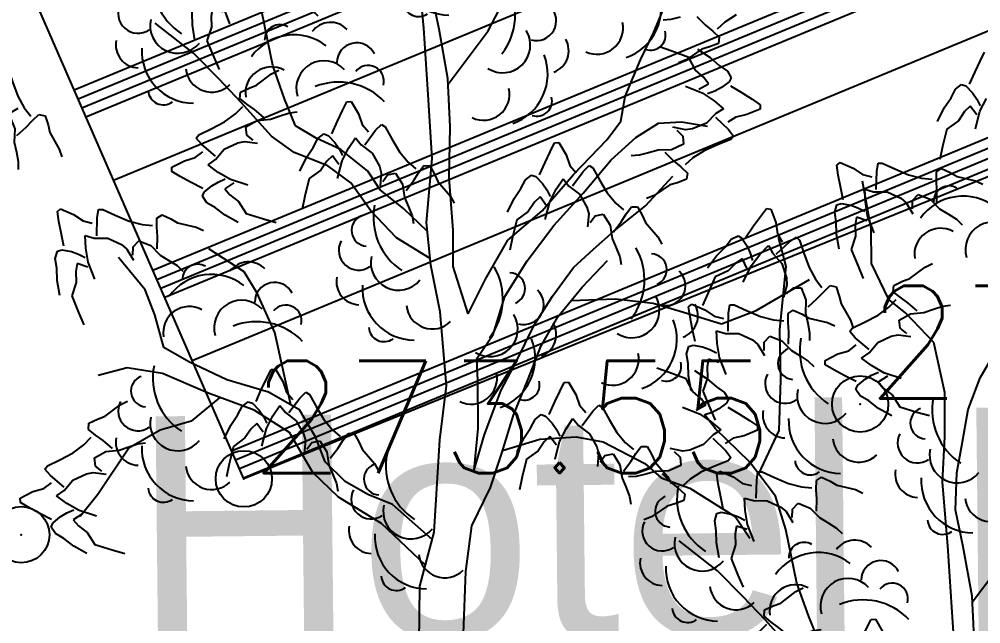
# Model space of a CAD drawing. Header units: millimetres. Extents: x 524954 to 526204, y 9523489 to 9524010.
# Drawn here: x 525666.14 to 525674.69, y 9523611.54 to 9523616.91 of the extents above; entities that cross this region are included whole.
import ezdxf
from ezdxf.enums import TextEntityAlignment as Align

# ---------------------------------------------------------------- set-up
doc = ezdxf.new("R2010")
doc.units = ezdxf.units.MM
doc.header["$PDMODE"] = 32
doc.header["$PDSIZE"] = 0.5
doc.linetypes.add('ACAD_ISO12W100', pattern=[21, 12, -3, 0, -3, 0, -3])
doc.linetypes.add('CACHE2', pattern=[4.7625, 3.175, -1.5875])
for name, color, linetype in [('Arbre', 34, 'ACAD_ISO12W100'), ('Bati', 6, 'Continuous'), ('Bati_H', 1, 'Continuous'), ('TopoAlt', 3, 'Continuous'), ('TOPOJIS', 7, 'Continuous'), ('Toponomie', 7, 'CACHE2')]:
    doc.layers.add(name, color=color, linetype=linetype)
doc.styles.add('Simplex 1.0', font='Simplex.shx', dxfattribs={"width": 0.99, "height": 1})
doc.styles.get("Standard").update_dxf_attribs({"font": 'arial.ttf'})

# ---------------------------------------------------------------- blocks, each defined once
blk = doc.blocks.new('TCPOINT M')
at = {"color": 0}
blk.add_point((0, 0), dxfattribs=at)
at = {"layer": 'TopoAlt', "style": 'Simplex 1.0', "width": 0.99}
blk.add_attdef('ALT', (0.15, 0.15), '', height=1, dxfattribs=at)
blk = doc.blocks.new('v088')
at = {"color": 3, "linetype": 'Continuous'}
for p, q in [((-0.0686, 12.2238), (-0.0239, 12.3184)), ((-0.0239, 12.3184), (0.0161, 12.3965)), ((-0.1179, 12.1126), (-0.0686, 12.2238)), ((-0.2828, 11.9912), (-0.2428, 12.0693)), ((-0.2428, 12.0693), (-0.1881, 12.111)), ((-0.1881, 12.111), (-0.1505, 12.0986)), ((-0.1505, 12.0986), (-0.0915, 12.0354)), ((-0.344, 11.9013), (-0.2828, 11.9912)), ((-0.0915, 12.0354), (-0.0536, 11.98)), ((-0.0536, 11.98), (-0.0225, 11.9193)), ((-0.0252, 11.8718), (0.0317, 11.9844)), ((-0.4033, 11.7804), (-0.344, 11.9013)), ((-0.1123, 11.9179), (-0.1618, 11.8694)), ((-0.0542, 11.8389), (-0.1123, 11.9179)), ((-0.1618, 11.8694), (-0.2169, 11.7884)), ((-0.066, 11.7153), (-0.0252, 11.8718)), ((-0.3202, 11.714), (-0.3572, 11.5582)), ((-0.2169, 11.7884), (-0.3202, 11.714)), ((-0.3572, 11.5582), (-0.3824, 11.4437)), ((-1.2987, 11.3921), (-1.2695, 11.4174)), ((-1.2853, 11.3054), (-1.2987, 11.3921)), ((-1.2695, 11.4174), (-1.1537, 11.3664)), ((-0.9434, 11.3371), (-0.9319, 11.4109)), ((-0.9319, 11.4109), (-0.8938, 11.412)), ((-0.8938, 11.412), (-0.7835, 11.3608)), ((-1.266, 11.2026), (-1.2853, 11.3054)), ((-1.1537, 11.3664), (-1.0704, 11.3089)), ((-1.0704, 11.3089), (-0.9882, 11.2895)), ((-0.9469, 11.1764), (-0.9434, 11.3371)), ((-0.7835, 11.3608), (-0.6595, 11.3072)), ((-0.6595, 11.3072), (-0.5444, 11.2779)), ((-0.4131, 11.2545), (-0.4126, 11.3334)), ((-0.4126, 11.3334), (-0.3673, 11.3647)), ((-0.3673, 11.3647), (-0.2901, 11.3288)), ((-0.2901, 11.3288), (-0.2291, 11.2925)), ((-0.2291, 11.2925), (-0.0648, 11.2537)), ((-1.2408, 11.0836), (-1.266, 11.2026)), ((-0.5444, 11.2779), (-0.4516, 11.2697)), ((-0.4079, 11.1703), (-0.4131, 11.2545)), ((-0.0648, 11.2537), (0.0014, 11.223)), ((-1.0503, 11.1789), (-0.9708, 11.1567)), ((-1.0444, 11.0675), (-1.0503, 11.1789)), ((-0.9708, 11.1567), (-0.851, 11.1547)), ((-0.851, 11.1547), (-0.7296, 11.0984)), ((-0.6257, 11.0796), (-0.5755, 11.1328)), ((-0.5755, 11.1328), (-0.4682, 11.0896)), ((-0.4102, 11.0614), (-0.4079, 11.1703)), ((-1.3166, 10.9752), (-1.2967, 11.0411)), ((-1.2967, 11.0411), (-1.2589, 11.0531)), ((-1.2589, 11.0531), (-1.1741, 11.0365)), ((-1.1741, 11.0365), (-1.1109, 11.0139)), ((-1.0245, 10.9429), (-1.0444, 11.0675)), ((-0.7296, 11.0984), (-0.6822, 11.0589)), ((-0.6822, 11.0589), (-0.6222, 10.96)), ((-0.6263, 11.0061), (-0.6257, 11.0796)), ((-0.4682, 11.0896), (-0.3841, 11.005)), ((-1.3032, 10.8885), (-1.3166, 10.9752)), ((-1.1109, 11.0139), (-1.0501, 10.983)), ((-0.3841, 11.005), (-0.3065, 10.9583)), ((-0.3065, 10.9583), (-0.2344, 10.9114)), ((-1.3, 10.7798), (-1.3032, 10.8885)), ((-1.122, 10.9292), (-1.1336, 10.8608)), ((-1.1336, 10.8608), (-1.1308, 10.7629)), ((-1.0286, 10.8992), (-1.122, 10.9292)), ((-0.9657, 10.7922), (-1.0245, 10.9429)), ((-0.2344, 10.9114), (-0.1841, 10.8638)), ((-1.2771, 10.6471), (-1.3, 10.7798)), ((-1.1308, 10.7629), (-1.1708, 10.642)), ((-1.1708, 10.642), (-1.1094, 10.4942)), ((-0.514, 10.4875), (-0.4484, 10.5194)), ((-1.1094, 10.4942), (-1.0628, 10.3867)), ((-0.648, 10.3846), (-0.514, 10.4875)), ((-0.7912, 10.3231), (-0.7146, 10.3603)), ((-0.7146, 10.3603), (-0.648, 10.3846)), ((-0.7957, 10.2682), (-0.7912, 10.3231)), ((-0.7348, 10.218), (-0.7957, 10.2682)), ((-0.8359, 10.1311), (-0.7709, 10.1978)), ((-0.6662, 10.1688), (-0.7348, 10.218)), ((-2.6162, 10.1323), (-2.587, 10.1577)), ((-2.6028, 10.0456), (-2.6162, 10.1323)), ((-2.587, 10.1577), (-2.4712, 10.1066)), ((-2.4712, 10.1066), (-2.3879, 10.0492)), ((-2.2608, 10.0773), (-2.2494, 10.1511)), ((-2.2494, 10.1511), (-2.2113, 10.1522)), ((-2.2113, 10.1522), (-2.101, 10.101)), ((-2.101, 10.101), (-1.977, 10.0475)), ((-1.7301, 10.0737), (-1.6848, 10.1049)), ((-1.6848, 10.1049), (-1.6075, 10.069)), ((-0.9313, 10.0604), (-0.8359, 10.1311)), ((-0.5833, 10.0982), (-0.6662, 10.1688)), ((-0.5231, 10.0829), (-0.4378, 10.1134)), ((-0.4378, 10.1134), (-0.3559, 10.1397)), ((-0.3559, 10.1397), (-0.2873, 10.1487)), ((-2.5835, 9.9428), (-2.6028, 10.0456)), ((-2.3879, 10.0492), (-2.3057, 10.0298)), ((-2.2643, 9.9167), (-2.2608, 10.0773)), ((-1.977, 10.0475), (-1.8618, 10.0181)), ((-1.8618, 10.0181), (-1.7691, 10.0099)), ((-1.7305, 9.9947), (-1.7301, 10.0737)), ((-1.6075, 10.069), (-1.5466, 10.0327)), ((-1.5466, 10.0327), (-1.3822, 9.9939)), ((-1.0512, 9.9981), (-0.9313, 10.0604)), ((-0.7431, 10.0152), (-0.6418, 10.0712)), ((-0.7336, 9.9427), (-0.7431, 10.0152)), ((-0.6418, 10.0712), (-0.5231, 10.0829)), ((-2.5582, 9.8238), (-2.5835, 9.9428)), ((-2.3678, 9.9191), (-2.2883, 9.8969)), ((-2.3619, 9.8077), (-2.3678, 9.9191)), ((-1.7254, 9.9105), (-1.7305, 9.9947)), ((-1.3822, 9.9939), (-1.316, 9.9632)), ((-1.1838, 9.9148), (-1.1606, 9.945)), ((-1.1606, 9.945), (-1.0512, 9.9981)), ((-0.677, 9.8958), (-0.7336, 9.9427)), ((-2.2883, 9.8969), (-2.1685, 9.895)), ((-2.1685, 9.895), (-2.0471, 9.8386)), ((-2.0471, 9.8386), (-1.9997, 9.7992)), ((-1.9432, 9.8199), (-1.893, 9.873)), ((-1.893, 9.873), (-1.7856, 9.8299)), ((-1.7277, 9.8016), (-1.7254, 9.9105)), ((-1.1339, 9.8592), (-1.1838, 9.9148)), ((-1.0116, 9.755), (-1.1339, 9.8592)), ((-0.9342, 9.8156), (-0.8138, 9.874)), ((-0.8138, 9.874), (-0.7533, 9.8858)), ((-0.7533, 9.8858), (-0.6387, 9.8698)), ((-2.634, 9.7155), (-2.6142, 9.7814)), ((-2.6142, 9.7814), (-2.5764, 9.7933)), ((-2.5764, 9.7933), (-2.4916, 9.7768)), ((-2.4916, 9.7768), (-2.4283, 9.7541)), ((-2.4283, 9.7541), (-2.3676, 9.7232)), ((-2.3419, 9.6831), (-2.3619, 9.8077)), ((-1.9997, 9.7992), (-1.9397, 9.7002)), ((-1.9438, 9.7464), (-1.9432, 9.8199)), ((-1.7856, 9.8299), (-1.7015, 9.7452)), ((-1.1923, 9.7429), (-1.1254, 9.7944)), ((-1.0114, 9.724), (-0.9342, 9.8156)), ((-2.6206, 9.6288), (-2.634, 9.7155)), ((-2.4395, 9.6694), (-2.4511, 9.6011)), ((-2.3461, 9.6395), (-2.4395, 9.6694)), ((-2.2831, 9.5325), (-2.3419, 9.6831)), ((-1.7015, 9.7452), (-1.624, 9.6985)), ((-1.624, 9.6985), (-1.5519, 9.6516)), ((-1.4022, 9.6572), (-1.2895, 9.7147)), ((-1.2895, 9.7147), (-1.1923, 9.7429)), ((-1.0789, 9.6763), (-1.0114, 9.724)), ((-0.9888, 9.6106), (-1.0789, 9.6763)), ((-2.6175, 9.52), (-2.6206, 9.6288)), ((-2.4511, 9.6011), (-2.4483, 9.5032)), ((-1.5519, 9.6516), (-1.5015, 9.6041)), ((-1.401, 9.6186), (-1.4022, 9.6572)), ((-1.3254, 9.5742), (-1.401, 9.6186)), ((-0.8796, 9.5473), (-0.9888, 9.6106)), ((-2.5946, 9.3874), (-2.6175, 9.52)), ((-2.4483, 9.5032), (-2.4883, 9.3823)), ((-1.2335, 9.5242), (-1.3254, 9.5742)), ((-1.1253, 9.4685), (-1.2335, 9.5242)), ((-1.1132, 9.4352), (-1.0467, 9.4905)), ((-1.0467, 9.4905), (-0.9892, 9.5252)), ((-0.9892, 9.5252), (-0.9269, 9.5527)), ((-0.8484, 9.5165), (-0.9306, 9.463)), ((-0.7257, 9.4976), (-0.8796, 9.5473)), ((-1.1278, 9.3984), (-1.1132, 9.4352)), ((-0.9306, 9.463), (-0.885, 9.4108)), ((-0.885, 9.4108), (-0.8073, 9.3511)), ((-2.4883, 9.3823), (-2.4269, 9.2344)), ((-1.0892, 9.3413), (-1.1278, 9.3984)), ((-1.0136, 9.2969), (-1.0892, 9.3413)), ((-0.8073, 9.3511), (-0.7389, 9.2437)), ((-2.4269, 9.2344), (-2.3802, 9.1269)), ((-0.9273, 9.2307), (-1.0136, 9.2969)), ((-0.7389, 9.2437), (-0.5855, 9.1979)), ((-0.81, 9.1646), (-0.9273, 9.2307)), ((-0.5855, 9.1979), (-0.4727, 9.1661)), ((-2.3661, 8.6466), (-2.3369, 8.6719)), ((-2.3527, 8.5599), (-2.3661, 8.6466)), ((-2.3369, 8.6719), (-2.2212, 8.6209)), ((-2.0108, 8.5916), (-1.9993, 8.6654)), ((-1.9993, 8.6654), (-1.9613, 8.6665)), ((-1.9613, 8.6665), (-1.8509, 8.6153)), ((-2.3334, 8.4571), (-2.3527, 8.5599)), ((-2.2212, 8.6209), (-2.1379, 8.5634)), ((-2.1379, 8.5634), (-2.0557, 8.544)), ((-2.0143, 8.4309), (-2.0108, 8.5916)), ((-1.8509, 8.6153), (-1.7269, 8.5617)), ((-1.7269, 8.5617), (-1.6118, 8.5324)), ((-1.4805, 8.509), (-1.4801, 8.5879)), ((-1.4801, 8.5879), (-1.4347, 8.6192)), ((-1.4347, 8.6192), (-1.3575, 8.5833)), ((-1.3575, 8.5833), (-1.2966, 8.547)), ((-1.6118, 8.5324), (-1.519, 8.5242)), ((-1.4754, 8.4248), (-1.4805, 8.509)), ((-1.2966, 8.547), (-1.1322, 8.5082)), ((-1.1322, 8.5082), (-1.066, 8.4775)), ((-2.3082, 8.3381), (-2.3334, 8.4571)), ((-2.1178, 8.4334), (-2.0382, 8.4112)), ((-2.1118, 8.322), (-2.1178, 8.4334)), ((-2.0382, 8.4112), (-1.9184, 8.4092)), ((-1.9184, 8.4092), (-1.7971, 8.3529)), ((-1.6931, 8.3341), (-1.643, 8.3873)), ((-1.643, 8.3873), (-1.5356, 8.3441)), ((-1.4776, 8.3159), (-1.4754, 8.4248)), ((-2.384, 8.2298), (-2.3641, 8.2956)), ((-2.3641, 8.2956), (-2.3264, 8.3076)), ((-2.3264, 8.3076), (-2.2415, 8.291)), ((-2.0919, 8.1974), (-2.1118, 8.322)), ((-1.7971, 8.3529), (-1.7497, 8.3134)), ((-1.7497, 8.3134), (-1.6897, 8.2145)), ((-1.6937, 8.2606), (-1.6931, 8.3341)), ((-1.5356, 8.3441), (-1.4515, 8.2595)), ((-2.3706, 8.1431), (-2.384, 8.2298)), ((-2.2415, 8.291), (-2.1783, 8.2684)), ((-2.1783, 8.2684), (-2.1175, 8.2375)), ((-1.4515, 8.2595), (-1.374, 8.2128)), ((-1.374, 8.2128), (-1.3019, 8.1659)), ((-2.3674, 8.0343), (-2.3706, 8.1431)), ((-2.1895, 8.1837), (-2.2011, 8.1153)), ((-2.0961, 8.1537), (-2.1895, 8.1837)), ((-2.0331, 8.0467), (-2.0919, 8.1974)), ((-1.3019, 8.1659), (-1.2515, 8.1184)), ((2.4672, 8.1253), (2.3672, 8.0611)), ((-2.2011, 8.1153), (-2.1982, 8.0174)), ((1.8878, 8.0848), (1.8187, 8.0804)), ((1.9713, 8.1055), (1.8878, 8.0848)), ((2.1174, 8.1109), (2.1954, 8.0349)), ((2.3672, 8.0611), (2.2979, 7.9989)), ((-2.3445, 7.9016), (-2.3674, 8.0343)), ((-2.1982, 8.0174), (-2.2383, 7.8966)), ((2.1954, 8.0349), (2.2605, 7.9811)), ((2.2605, 7.9811), (2.3179, 7.927)), ((-2.2383, 7.8966), (-2.1768, 7.7487)), ((2.3098, 7.8725), (2.2308, 7.8405)), ((2.3179, 7.927), (2.3098, 7.8725)), ((1.8965, 7.8022), (1.7861, 7.8414)), ((2.0465, 7.7461), (1.8965, 7.8022)), ((2.1627, 7.8208), (2.0222, 7.7271)), ((2.1227, 7.8203), (2.2353, 7.7465)), ((2.2308, 7.8405), (2.1627, 7.8208)), ((-2.1768, 7.7487), (-2.1302, 7.6412)), ((2.0222, 7.7271), (1.9545, 7.6997)), ((2.1075, 7.6343), (2.0465, 7.7461)), ((2.2353, 7.7465), (2.3169, 7.6746)), ((-1.6632, 7.6026), (-1.5976, 7.6345)), ((2.1809, 7.5696), (2.1075, 7.6343)), ((2.3169, 7.6746), (2.3894, 7.6252)), ((2.3894, 7.6252), (2.424, 7.5657)), ((-1.7972, 7.4997), (-1.6632, 7.6026)), ((2.223, 7.5144), (2.1809, 7.5696)), ((2.407, 7.5299), (2.337, 7.4793)), ((2.424, 7.5657), (2.407, 7.5299)), ((-1.9404, 7.4382), (-1.8638, 7.4754)), ((-1.8638, 7.4754), (-1.7972, 7.4997)), ((2.0162, 7.4937), (2.1664, 7.4338)), ((2.1373, 7.4666), (2.223, 7.5144)), ((2.2772, 7.4485), (2.2132, 7.4252)), ((2.337, 7.4793), (2.2772, 7.4485)), ((2.4169, 7.4959), (2.521, 7.4331)), ((-1.9448, 7.3833), (-1.9404, 7.4382)), ((-1.8839, 7.3331), (-1.9448, 7.3833)), ((-0.9936, 7.3527), (-0.9551, 7.3561)), ((-0.9551, 7.3561), (-0.8913, 7.2468)), ((2.1664, 7.4338), (2.2711, 7.3633)), ((2.2711, 7.3633), (2.3565, 7.2916)), ((2.521, 7.4331), (2.6094, 7.377)), ((2.6094, 7.377), (2.6819, 7.3276)), ((-1.985, 7.2461), (-1.9201, 7.3129)), ((-1.8154, 7.2839), (-1.8839, 7.3331)), ((-1.7325, 7.2133), (-1.8154, 7.2839)), ((-1.0783, 7.18), (-1.0336, 7.2746)), ((-1.0336, 7.2746), (-0.9936, 7.3527)), ((2.3565, 7.2916), (2.286, 7.2486)), ((2.6805, 7.289), (2.5641, 7.2392)), ((2.6819, 7.3276), (2.6805, 7.289)), ((-2.0805, 7.1754), (-1.985, 7.2461)), ((-1.8923, 7.1303), (-1.791, 7.1862)), ((-1.791, 7.1862), (-1.6722, 7.1979)), ((-1.6722, 7.1979), (-1.587, 7.2285)), ((-1.587, 7.2285), (-1.5051, 7.2548)), ((-1.5051, 7.2548), (-1.4365, 7.2638)), ((-0.8913, 7.2468), (-0.8575, 7.1514)), ((2.286, 7.2486), (2.2028, 7.1624)), ((2.2841, 7.2177), (2.3991, 7.1055)), ((2.4653, 7.2176), (2.395, 7.1707)), ((2.5641, 7.2392), (2.4653, 7.2176)), ((-2.3098, 7.06), (-2.2004, 7.1132)), ((-2.2004, 7.1132), (-2.0805, 7.1754)), ((-1.8828, 7.0578), (-1.8923, 7.1303)), ((-1.1277, 7.0688), (-1.0783, 7.18)), ((-0.8575, 7.1514), (-0.8023, 7.0875)), ((-0.8351, 6.9716), (-0.7381, 7.0997)), ((-0.7381, 7.0997), (-0.6855, 7.1528)), ((-0.6855, 7.1528), (-0.654, 7.1313)), ((-0.654, 7.1313), (-0.5947, 7.0251)), ((2.0176, 7.1045), (1.9044, 7.1282)), ((1.9408, 7.0996), (1.9941, 7.049)), ((2.0788, 7.1122), (2.0176, 7.1045)), ((2.2028, 7.1624), (2.0788, 7.1122)), ((2.3991, 7.1055), (2.4452, 7.0467)), ((-2.333, 7.0298), (-2.3098, 7.06)), ((-2.283, 6.9743), (-2.333, 7.0298)), ((-1.8262, 7.0109), (-1.8828, 7.0578)), ((-1.2925, 6.9474), (-1.2526, 7.0255)), ((-1.2526, 7.0255), (-1.1978, 7.0672)), ((-1.1978, 7.0672), (-1.1602, 7.0548)), ((-1.1602, 7.0548), (-1.1012, 6.9916)), ((-0.978, 6.9406), (-0.9175, 7.0343)), ((-0.9175, 7.0343), (-0.8661, 6.9697)), ((-0.5947, 7.0251), (-0.5257, 6.909)), ((1.9941, 7.049), (1.9988, 6.9761)), ((2.4201, 7.0181), (2.3073, 6.9725)), ((2.4452, 7.0467), (2.4201, 7.0181)), ((-2.1607, 6.8701), (-2.283, 6.9743)), ((-2.1606, 6.8391), (-2.0833, 6.9307)), ((-2.0833, 6.9307), (-1.963, 6.9891)), ((-1.963, 6.9891), (-1.9025, 7.0009)), ((-1.9025, 7.0009), (-1.7879, 6.9849)), ((-1.3538, 6.8575), (-1.2925, 6.9474)), ((-1.1012, 6.9916), (-1.0633, 6.9361)), ((-1.0633, 6.9361), (-1.0322, 6.8755)), ((-1.0349, 6.828), (-0.978, 6.9406)), ((-0.8661, 6.9697), (-0.7702, 6.8978)), ((0.8128, 6.9092), (0.8527, 6.9872)), ((0.8527, 6.9872), (0.8913, 6.9906)), ((0.8913, 6.9906), (0.9551, 6.8814)), ((1.8939, 6.9271), (1.7747, 6.9234)), ((1.9988, 6.9761), (1.8939, 6.9271)), ((2.3073, 6.9725), (2.1835, 6.9184)), ((-2.4387, 6.8298), (-2.3415, 6.858)), ((-2.3415, 6.858), (-2.2745, 6.9095)), ((-1.413, 6.7366), (-1.3538, 6.8575)), ((-1.122, 6.8741), (-1.1715, 6.8255)), ((-1.0639, 6.7951), (-1.122, 6.8741)), ((-0.7702, 6.8978), (-0.705, 6.781)), ((-0.5257, 6.909), (-0.4496, 6.8178)), ((0.7681, 6.8145), (0.8128, 6.9092)), ((0.9551, 6.8814), (0.9888, 6.786)), ((1.6041, 6.8779), (1.535, 6.8736)), ((1.6876, 6.8986), (1.6041, 6.8779)), ((1.7747, 6.9234), (1.6876, 6.8986)), ((1.8337, 6.904), (1.9118, 6.828)), ((2.0835, 6.8543), (2.0142, 6.7921)), ((2.1835, 6.9184), (2.0835, 6.8543)), ((-2.5514, 6.7723), (-2.4387, 6.8298)), ((-2.5502, 6.7337), (-2.5514, 6.7723)), ((-2.228, 6.7914), (-2.1606, 6.8391)), ((-2.1379, 6.7256), (-2.228, 6.7914)), ((-1.1715, 6.8255), (-1.2266, 6.7446)), ((-1.0757, 6.6715), (-1.0349, 6.828)), ((-0.705, 6.781), (-0.6897, 6.7213)), ((-0.4496, 6.8178), (-0.3793, 6.7567)), ((-0.357, 6.7218), (-0.3104, 6.7855)), ((-0.3104, 6.7855), (-0.2553, 6.7842)), ((-0.2553, 6.7842), (-0.2138, 6.7099)), ((0.7187, 6.7034), (0.7681, 6.8145)), ((0.9888, 6.786), (1.0441, 6.7221)), ((1.1083, 6.7343), (1.1609, 6.7873)), ((1.1609, 6.7873), (1.1923, 6.7659)), ((1.1923, 6.7659), (1.2517, 6.6597)), ((1.9118, 6.828), (1.9768, 6.7743)), ((1.9768, 6.7743), (2.0342, 6.7201)), ((-2.4746, 6.6893), (-2.5502, 6.7337)), ((-2.3827, 6.6392), (-2.4746, 6.6893)), ((-2.0288, 6.6624), (-2.1379, 6.7256)), ((-1.3299, 6.6702), (-1.3669, 6.5144)), ((-1.2266, 6.7446), (-1.3299, 6.6702)), ((-0.6897, 6.7213), (-0.6991, 6.6059)), ((-0.6753, 6.6457), (-0.6318, 6.7049)), ((-0.6318, 6.7049), (-0.56, 6.7185)), ((-0.56, 6.7185), (-0.4983, 6.6206)), ((-0.4022, 6.6506), (-0.357, 6.7218)), ((-0.2138, 6.7099), (-0.1857, 6.6447)), ((0.5938, 6.6601), (0.6485, 6.7018)), ((0.6485, 6.7018), (0.6861, 6.6893)), ((0.6861, 6.6893), (0.7451, 6.6262)), ((1.0112, 6.6062), (1.1083, 6.7343)), ((2.0342, 6.7201), (2.0261, 6.6656)), ((-2.2745, 6.5836), (-2.3827, 6.6392)), ((-2.2624, 6.5503), (-2.1959, 6.6055)), ((-2.1959, 6.6055), (-2.1384, 6.6402)), ((-2.1384, 6.6402), (-2.076, 6.6678)), ((-1.9976, 6.6315), (-2.0798, 6.5781)), ((-1.8748, 6.6127), (-2.0288, 6.6624)), ((-0.4983, 6.6206), (-0.4798, 6.5027)), ((-0.4679, 6.5637), (-0.4022, 6.6506)), ((-0.1857, 6.6447), (-0.0753, 6.5169)), ((0.5538, 6.582), (0.5938, 6.6601)), ((0.7451, 6.6262), (0.7831, 6.5707)), ((0.8684, 6.5752), (0.9289, 6.6689)), ((0.9289, 6.6689), (0.9803, 6.6043)), ((0.9803, 6.6043), (1.0762, 6.5324)), ((1.2517, 6.6597), (1.3207, 6.5436)), ((1.879, 6.6139), (1.7385, 6.5203)), ((1.9472, 6.6337), (1.879, 6.6139)), ((2.0261, 6.6656), (1.9472, 6.6337)), ((-2.2769, 6.5134), (-2.2624, 6.5503)), ((-2.2384, 6.4564), (-2.2769, 6.5134)), ((-2.0798, 6.5781), (-2.0342, 6.5259)), ((-2.0342, 6.5259), (-1.9565, 6.4662)), ((-1.3669, 6.5144), (-1.3922, 6.3999)), ((-0.4798, 6.5027), (-0.4444, 6.4194)), ((-0.0753, 6.5169), (-0.0397, 6.4532)), ((0.4926, 6.4921), (0.5538, 6.582)), ((0.7244, 6.5087), (0.6749, 6.4601)), ((0.7824, 6.4297), (0.7244, 6.5087)), ((0.7831, 6.5707), (0.8142, 6.5101)), ((0.8114, 6.4626), (0.8684, 6.5752)), ((1.0762, 6.5324), (1.1414, 6.4156)), ((1.3207, 6.5436), (1.3968, 6.4523)), ((1.7385, 6.5203), (1.6708, 6.4929)), ((-2.1628, 6.412), (-2.2384, 6.4564)), ((-1.9565, 6.4662), (-1.8881, 6.3588)), ((-0.4444, 6.4194), (-0.4135, 6.3391)), ((0.4333, 6.3712), (0.4926, 6.4921)), ((0.6749, 6.4601), (0.6198, 6.3792)), ((0.7707, 6.306), (0.8114, 6.4626)), ((1.1414, 6.4156), (1.1567, 6.3559)), ((1.3968, 6.4523), (1.4671, 6.3913)), ((1.4894, 6.3564), (1.536, 6.4201)), ((1.536, 6.4201), (1.5911, 6.4188)), ((1.5911, 6.4188), (1.6326, 6.3444)), ((-3.5682, 6.3771), (-3.539, 6.4025)), ((-3.5548, 6.2904), (-3.5682, 6.3771)), ((-3.539, 6.4025), (-3.4232, 6.3514)), ((-3.4232, 6.3514), (-3.3399, 6.2939)), ((-3.2129, 6.3221), (-3.2014, 6.3959)), ((-3.2014, 6.3959), (-3.1633, 6.397)), ((-3.1633, 6.397), (-3.053, 6.3458)), ((-3.053, 6.3458), (-2.929, 6.2922)), ((-2.6821, 6.3185), (-2.6368, 6.3497)), ((-2.6368, 6.3497), (-2.5596, 6.3138)), ((-2.0765, 6.3457), (-2.1628, 6.412)), ((-1.9592, 6.2797), (-2.0765, 6.3457)), ((-1.8881, 6.3588), (-1.7347, 6.313)), ((-0.4135, 6.3391), (-0.4006, 6.2711)), ((0.6198, 6.3792), (0.5164, 6.3047)), ((1.1567, 6.3559), (1.1472, 6.2405)), ((1.171, 6.2803), (1.2146, 6.3394)), ((1.2146, 6.3394), (1.2864, 6.3531)), ((1.2864, 6.3531), (1.3481, 6.2552)), ((1.4442, 6.2852), (1.4894, 6.3564)), ((1.6326, 6.3444), (1.6606, 6.2793)), ((2.6234, 6.2497), (2.6849, 6.3343)), ((2.6849, 6.3343), (2.7388, 6.4036)), ((2.7388, 6.4036), (2.7772, 6.3997)), ((2.7772, 6.3997), (2.8196, 6.2805)), ((-3.5355, 6.1876), (-3.5548, 6.2904)), ((-3.3399, 6.2939), (-3.2577, 6.2746)), ((-3.2164, 6.1615), (-3.2129, 6.3221)), ((-2.929, 6.2922), (-2.8139, 6.2629)), ((-2.8139, 6.2629), (-2.7211, 6.2547)), ((-2.6826, 6.2395), (-2.6821, 6.3185)), ((-2.5596, 6.3138), (-2.4986, 6.2775)), ((-2.4986, 6.2775), (-2.3343, 6.2387)), ((-1.7347, 6.313), (-1.6219, 6.2812)), ((0.5164, 6.3047), (0.4795, 6.1489)), ((1.3481, 6.2552), (1.3665, 6.1373)), ((1.3784, 6.1983), (1.4442, 6.2852)), ((1.6606, 6.2793), (1.771, 6.1515)), ((2.5541, 6.1497), (2.6234, 6.2497)), ((2.8196, 6.2805), (2.8349, 6.1805)), ((-3.5103, 6.0686), (-3.5355, 6.1876)), ((-3.3198, 6.1639), (-3.2403, 6.1417)), ((-3.3139, 6.0525), (-3.3198, 6.1639)), ((-2.6774, 6.1553), (-2.6826, 6.2395)), ((-2.3343, 6.2387), (-2.2681, 6.208)), ((2.4234, 6.1305), (2.4849, 6.1612)), ((2.4849, 6.1612), (2.5195, 6.142)), ((2.8349, 6.1805), (2.8773, 6.1074)), ((-3.2403, 6.1417), (-3.1205, 6.1398)), ((-3.1205, 6.1398), (-2.9991, 6.0834)), ((-2.9991, 6.0834), (-2.9517, 6.044)), ((-2.8952, 6.0647), (-2.845, 6.1178)), ((-2.845, 6.1178), (-2.7377, 6.0747)), ((-2.7377, 6.0747), (-2.6536, 5.99)), ((-2.6797, 6.0464), (-2.6774, 6.1553)), ((0.4795, 6.1489), (0.4542, 6.0345)), ((1.3665, 6.1373), (1.4019, 6.054)), ((1.771, 6.1515), (1.8066, 6.0878)), ((2.3695, 6.0612), (2.4234, 6.1305)), ((2.5195, 6.142), (2.5657, 6.0689)), ((2.6772, 5.9958), (2.7542, 6.0766)), ((2.7542, 6.0766), (2.7926, 6.0035)), ((2.8234, 5.9997), (2.9427, 6.1074)), ((2.9427, 6.1074), (3.0042, 6.1497)), ((3.0042, 6.1497), (3.0311, 6.1228)), ((3.0311, 6.1228), (3.0696, 6.0074)), ((-3.5861, 5.9603), (-3.5662, 6.0262)), ((-3.5662, 6.0262), (-3.5284, 6.0381)), ((-3.5284, 6.0381), (-3.4436, 6.0215)), ((-3.4436, 6.0215), (-3.3804, 5.9989)), ((-3.3804, 5.9989), (-3.3196, 5.968)), ((-3.294, 5.9279), (-3.3139, 6.0525)), ((-2.9517, 6.044), (-2.8917, 5.945)), ((-2.8958, 5.9912), (-2.8952, 6.0647)), ((-2.6536, 5.99), (-2.576, 5.9433)), ((1.4019, 6.054), (1.4328, 5.9737)), ((2.2926, 5.9843), (2.3695, 6.0612)), ((2.5657, 6.0689), (2.5926, 6.0074)), ((2.5926, 6.0074), (2.6118, 5.942)), ((2.6003, 5.8958), (2.6772, 5.9958)), ((2.7926, 6.0035), (2.8734, 5.9151)), ((3.0696, 6.0074), (3.1158, 5.8804)), ((-3.5727, 5.8736), (-3.5861, 5.9603)), ((-3.3915, 5.9142), (-3.4031, 5.8459)), ((-3.2981, 5.8843), (-3.3915, 5.9142)), ((-3.2352, 5.7773), (-3.294, 5.9279)), ((-2.576, 5.9433), (-2.5039, 5.8964)), ((1.4328, 5.9737), (1.4458, 5.9057)), ((2.2118, 5.8766), (2.2926, 5.9843)), ((2.4657, 5.9189), (2.3964, 5.8497)), ((2.5234, 5.9574), (2.4657, 5.9189)), ((2.5657, 5.8689), (2.5234, 5.9574)), ((2.8734, 5.9151), (2.9157, 5.7881)), ((-3.5695, 5.7648), (-3.5727, 5.8736)), ((-3.4031, 5.8459), (-3.4003, 5.748)), ((-2.5039, 5.8964), (-2.4536, 5.8489)), ((2.3964, 5.8497), (2.281, 5.7958)), ((2.5311, 5.7497), (2.6003, 5.8958)), ((3.1158, 5.8804), (3.1734, 5.7766)), ((-3.5466, 5.6322), (-3.5695, 5.7648)), ((-3.4003, 5.748), (-3.4403, 5.6271)), ((2.281, 5.7958), (2.2156, 5.6496)), ((2.9157, 5.7881), (2.9196, 5.7266)), ((3.1734, 5.7766), (3.2311, 5.7035)), ((2.2156, 5.6496), (2.1695, 5.5419)), ((2.9196, 5.7266), (2.8888, 5.615)), ((2.9196, 5.6496), (2.9734, 5.6996)), ((2.9734, 5.6996), (3.0465, 5.6996)), ((3.0465, 5.6996), (3.0888, 5.5919)), ((3.1888, 5.6035), (3.2465, 5.665)), ((3.2465, 5.665), (3.3042, 5.7189)), ((3.3042, 5.7189), (3.3581, 5.7073)), ((3.3581, 5.7073), (3.385, 5.6266)), ((-3.4403, 5.6271), (-3.3789, 5.4792)), ((3.0888, 5.5919), (3.085, 5.4727)), ((3.1081, 5.5304), (3.1888, 5.6035)), ((3.385, 5.6266), (3.4004, 5.5573)), ((-3.3789, 5.4792), (-3.3323, 5.3717)), ((3.085, 5.4727), (3.1042, 5.3842)), ((3.4004, 5.5573), (3.485, 5.4112)), ((3.485, 5.4112), (3.5081, 5.3419)), ((3.1042, 5.3842), (3.1196, 5.2996)), ((3.1196, 5.2996), (3.1196, 5.2304)), ((-1.7068, 4.8945), (-1.6668, 4.9726)), ((-1.6668, 4.9726), (-1.6283, 4.976)), ((-1.6283, 4.976), (-1.5645, 4.8667)), ((1.8724, 4.9461), (1.762, 4.9854)), ((2.0987, 4.9642), (2.2113, 4.8904)), ((-1.7514, 4.7999), (-1.7068, 4.8945)), ((2.0224, 4.89), (1.8724, 4.9461)), ((2.0834, 4.7783), (2.0224, 4.89)), ((2.2113, 4.8904), (2.2929, 4.8185)), ((-1.8008, 4.6887), (-1.7514, 4.7999)), ((-1.5645, 4.8667), (-1.5307, 4.7714)), ((0.8993, 4.7791), (0.9393, 4.8572)), ((0.9393, 4.8572), (0.9778, 4.8606)), ((0.9778, 4.8606), (1.0416, 4.7513)), ((2.2929, 4.8185), (2.3654, 4.7691)), ((-1.5307, 4.7714), (-1.4755, 4.7074)), ((-1.5083, 4.5916), (-1.4112, 4.7196)), ((-1.4112, 4.7196), (-1.3587, 4.7727)), ((-1.3587, 4.7727), (-1.3272, 4.7513)), ((-1.3272, 4.7513), (-1.2679, 4.6451)), ((0.8546, 4.6845), (0.8993, 4.7791)), ((1.0416, 4.7513), (1.0754, 4.656)), ((2.1569, 4.7135), (2.0834, 4.7783)), ((2.1989, 4.6584), (2.1569, 4.7135)), ((2.3654, 4.7691), (2.4, 4.7096)), ((2.4, 4.7096), (2.383, 4.6739)), ((-3.1435, 4.5571), (-3.0095, 4.66)), ((-3.0095, 4.66), (-2.9439, 4.6918)), ((-1.9657, 4.5674), (-1.9257, 4.6454)), ((-1.9257, 4.6454), (-1.871, 4.6871)), ((-1.871, 4.6871), (-1.8334, 4.6747)), ((-1.8334, 4.6747), (-1.7744, 4.6115)), ((-1.6512, 4.5605), (-1.5907, 4.6542)), ((-1.5907, 4.6542), (-1.5392, 4.5896)), ((-1.2679, 4.6451), (-1.1988, 4.529)), ((0.8053, 4.5733), (0.8546, 4.6845)), ((1.0754, 4.656), (1.1306, 4.592)), ((1.1948, 4.6042), (1.2474, 4.6573)), ((1.2474, 4.6573), (1.2789, 4.6359)), ((1.2789, 4.6359), (1.3382, 4.5297)), ((1.9921, 4.6376), (2.1424, 4.5777)), ((2.1133, 4.6106), (2.1989, 4.6584)), ((2.3129, 4.6232), (2.2532, 4.5924)), ((2.383, 4.6739), (2.3129, 4.6232)), ((2.3928, 4.6398), (2.497, 4.577)), ((-3.2867, 4.4956), (-3.2101, 4.5328)), ((-3.2101, 4.5328), (-3.1435, 4.5571)), ((-2.0269, 4.4774), (-1.9657, 4.5674)), ((-1.7744, 4.6115), (-1.7365, 4.5561)), ((-1.7365, 4.5561), (-1.7054, 4.4954)), ((-1.7081, 4.4479), (-1.6512, 4.5605)), ((-1.5392, 4.5896), (-1.4434, 4.5178)), ((0.6804, 4.53), (0.7351, 4.5718)), ((0.7351, 4.5718), (0.7727, 4.5593)), ((0.7727, 4.5593), (0.8317, 4.4961)), ((0.9549, 4.4451), (1.0154, 4.5388)), ((1.0154, 4.5388), (1.0668, 4.4742)), ((1.0978, 4.4762), (1.1948, 4.6042)), ((2.1424, 4.5777), (2.247, 4.5072)), ((2.2532, 4.5924), (2.1892, 4.5691)), ((2.497, 4.577), (2.5853, 4.5209)), ((-3.2911, 4.4407), (-3.2867, 4.4956)), ((-2.0862, 4.3565), (-2.0269, 4.4774)), ((-1.7952, 4.494), (-1.8447, 4.4455)), ((-1.7371, 4.415), (-1.7952, 4.494)), ((-1.7488, 4.2914), (-1.7081, 4.4479)), ((-1.4434, 4.5178), (-1.3781, 4.401)), ((-1.1988, 4.529), (-1.1228, 4.4377)), ((0.5791, 4.362), (0.6404, 4.452)), ((0.6404, 4.452), (0.6804, 4.53)), ((0.8317, 4.4961), (0.8696, 4.4407)), ((1.0668, 4.4742), (1.1627, 4.4024)), ((1.3382, 4.5297), (1.4072, 4.4136)), ((2.247, 4.5072), (2.3325, 4.4356)), ((2.5853, 4.5209), (2.6578, 4.4715)), ((2.6578, 4.4715), (2.6564, 4.4329)), ((-3.3314, 4.3035), (-3.2664, 4.3702)), ((-3.2303, 4.3905), (-3.2911, 4.4407)), ((-3.1617, 4.3413), (-3.2303, 4.3905)), ((-1.8998, 4.3645), (-2.0031, 4.2901)), ((-1.8447, 4.4455), (-1.8998, 4.3645)), ((-1.3781, 4.401), (-1.3629, 4.3412)), ((-1.1228, 4.4377), (-1.0524, 4.3767)), ((-1.0302, 4.3418), (-0.9835, 4.4054)), ((-0.9835, 4.4054), (-0.9285, 4.4041)), ((-0.9285, 4.4041), (-0.8869, 4.3298)), ((0.5199, 4.2411), (0.5791, 4.362)), ((0.8109, 4.3786), (0.7614, 4.3301)), ((0.869, 4.2996), (0.8109, 4.3786)), ((0.8696, 4.4407), (0.9007, 4.38)), ((0.898, 4.3325), (0.9549, 4.4451)), ((1.1627, 4.4024), (1.228, 4.2856)), ((1.4072, 4.4136), (1.4833, 4.3223)), ((2.262, 4.3926), (2.1788, 4.3064)), ((2.2601, 4.3616), (2.3751, 4.2494)), ((2.3325, 4.4356), (2.262, 4.3926)), ((2.4412, 4.3615), (2.371, 4.3146)), ((2.5401, 4.3831), (2.4412, 4.3615)), ((2.6564, 4.4329), (2.5401, 4.3831)), ((-3.4268, 4.2328), (-3.3314, 4.3035)), ((-3.0788, 4.2707), (-3.1617, 4.3413)), ((-3.0186, 4.2553), (-2.9333, 4.2859)), ((-2.9333, 4.2859), (-2.8514, 4.3121)), ((-2.8514, 4.3121), (-2.7828, 4.3211)), ((-2.0031, 4.2901), (-2.0401, 4.1343)), ((-1.3629, 4.3412), (-1.3723, 4.2259)), ((-1.3485, 4.2656), (-1.3049, 4.3248)), ((-1.3049, 4.3248), (-1.2331, 4.3384)), ((-1.2331, 4.3384), (-1.1715, 4.2405)), ((-1.0754, 4.2705), (-1.0302, 4.3418)), ((-0.8869, 4.3298), (-0.8589, 4.2646)), ((0.7614, 4.3301), (0.7063, 4.2491)), ((0.8572, 4.176), (0.898, 4.3325)), ((1.228, 4.2856), (1.2432, 4.2258)), ((1.4833, 4.3223), (1.5536, 4.2613)), ((1.5759, 4.2264), (1.6226, 4.29)), ((1.6226, 4.29), (1.6776, 4.2887)), ((1.6776, 4.2887), (1.7191, 4.2144)), ((2.1788, 4.3064), (2.0548, 4.2561)), ((-3.5467, 4.1705), (-3.4268, 4.2328)), ((-3.2386, 4.1877), (-3.1373, 4.2436)), ((-3.1373, 4.2436), (-3.0186, 4.2553)), ((-1.1715, 4.2405), (-1.153, 4.1227)), ((-1.1411, 4.1837), (-1.0754, 4.2705)), ((-0.8589, 4.2646), (-0.7485, 4.1368)), ((0.7063, 4.2491), (0.603, 4.1747)), ((1.2432, 4.2258), (1.2338, 4.1105)), ((1.2576, 4.1502), (1.3011, 4.2094)), ((1.3011, 4.2094), (1.373, 4.223)), ((1.373, 4.223), (1.4346, 4.1251)), ((1.5307, 4.1551), (1.5759, 4.2264)), ((1.7191, 4.2144), (1.7472, 4.1493)), ((1.9936, 4.2484), (1.8803, 4.2721)), ((1.9168, 4.2436), (1.9701, 4.193)), ((1.9701, 4.193), (1.9747, 4.12)), ((2.0548, 4.2561), (1.9936, 4.2484)), ((2.3751, 4.2494), (2.4212, 4.1906)), ((2.4212, 4.1906), (2.396, 4.1621)), ((-3.6793, 4.0872), (-3.6561, 4.1174)), ((-3.6561, 4.1174), (-3.5467, 4.1705)), ((-3.2291, 4.1152), (-3.2386, 4.1877)), ((-3.1725, 4.0683), (-3.2291, 4.1152)), ((-2.0401, 4.1343), (-2.0653, 4.0199)), ((-1.153, 4.1227), (-1.1176, 4.0393)), ((-0.7485, 4.1368), (-0.7129, 4.0731)), ((0.603, 4.1747), (0.566, 4.0189)), ((1.4346, 4.1251), (1.4531, 4.0073)), ((1.465, 4.0683), (1.5307, 4.1551)), ((1.7472, 4.1493), (1.8576, 4.0214)), ((1.9747, 4.12), (1.8699, 4.071)), ((2.2833, 4.1164), (2.1595, 4.0623)), ((2.396, 4.1621), (2.2833, 4.1164)), ((-3.6294, 4.0317), (-3.6793, 4.0872)), ((-3.5071, 3.9275), (-3.6294, 4.0317)), ((-3.4297, 3.988), (-3.3093, 4.0465)), ((-3.3093, 4.0465), (-3.2488, 4.0583)), ((-3.2488, 4.0583), (-3.1342, 4.0423)), ((-1.1176, 4.0393), (-1.0867, 3.9591)), ((0.566, 4.0189), (0.5407, 3.9045)), ((1.5801, 4.0219), (1.511, 4.0175)), ((1.6636, 4.0426), (1.5801, 4.0219)), ((1.7506, 4.0673), (1.6636, 4.0426)), ((1.8699, 4.071), (1.7506, 4.0673)), ((1.8097, 4.0479), (1.8877, 3.9719)), ((1.8576, 4.0214), (1.8932, 3.9577)), ((2.1595, 4.0623), (2.0595, 3.9982)), ((-3.6878, 3.9154), (-3.6208, 3.9668)), ((-3.5069, 3.8964), (-3.4297, 3.988)), ((-1.0867, 3.9591), (-1.0738, 3.891)), ((1.4531, 4.0073), (1.4885, 3.9239)), ((1.8877, 3.9719), (1.9528, 3.9182)), ((2.0595, 3.9982), (1.9902, 3.936)), ((-3.8977, 3.8297), (-3.785, 3.8871)), ((-3.785, 3.8871), (-3.6878, 3.9154)), ((-3.5743, 3.8488), (-3.5069, 3.8964)), ((-3.4842, 3.783), (-3.5743, 3.8488)), ((1.4885, 3.9239), (1.5194, 3.8437)), ((1.9528, 3.9182), (2.0102, 3.864)), ((2.0102, 3.864), (2.002, 3.8096)), ((-3.8965, 3.791), (-3.8977, 3.8297)), ((-3.8209, 3.7466), (-3.8965, 3.791)), ((-3.3751, 3.7197), (-3.4842, 3.783)), ((1.5194, 3.8437), (1.5323, 3.7756)), ((1.9231, 3.7776), (1.855, 3.7579)), ((2.002, 3.8096), (1.9231, 3.7776)), ((-3.729, 3.6966), (-3.8209, 3.7466)), ((-3.6208, 3.641), (-3.729, 3.6966)), ((-3.5422, 3.6629), (-3.4847, 3.6976)), ((-3.4847, 3.6976), (-3.4223, 3.7252)), ((-3.3439, 3.6889), (-3.4261, 3.6355)), ((-3.2212, 3.6701), (-3.3751, 3.7197)), ((1.855, 3.7579), (1.7144, 3.6642)), ((-3.6232, 3.5708), (-3.6087, 3.6076)), ((-3.6087, 3.6076), (-3.5422, 3.6629)), ((-3.4261, 3.6355), (-3.3805, 3.5833)), ((1.7144, 3.6642), (1.6468, 3.6368)), ((-3.5847, 3.5138), (-3.6232, 3.5708)), ((-3.5091, 3.4694), (-3.5847, 3.5138)), ((-3.3805, 3.5833), (-3.3028, 3.5236)), ((-3.3028, 3.5236), (-3.2344, 3.4162)), ((-3.4228, 3.4031), (-3.5091, 3.4694)), ((-3.3055, 3.337), (-3.4228, 3.4031)), ((-3.2344, 3.4162), (-3.081, 3.3703)), ((-3.081, 3.3703), (-2.9682, 3.3386))]:
    blk.add_line(p, q, dxfattribs=at)
at = {"linetype": 'Continuous'}
for p, q in [((-0.9914, 10.8307), (-1.0686, 11.252)), ((-0.9911, 10.5198), (-0.9914, 10.8307)), ((-1.7492, 10.4915), (-1.8168, 10.7513)), ((-0.8352, 10.1996), (-0.9911, 10.5198)), ((-1.8059, 9.9306), (-1.7492, 10.4915)), ((-0.6834, 10.0784), (-0.8352, 10.1996)), ((-0.4354, 9.8162), (-0.6834, 10.0784)), ((-1.7966, 9.483), (-1.8059, 9.9306)), ((-0.339, 9.3704), (-0.4354, 9.8162)), ((-0.0246, 9.5014), (0.1676, 9.8288)), ((-0.1306, 9.2193), (-0.0246, 9.5014)), ((-1.8121, 9.0349), (-1.7966, 9.483)), ((-0.337, 8.9787), (-0.339, 9.3704)), ((-2.3783, 9.048), (-2.4742, 9.1766)), ((-0.1861, 8.901), (-0.1306, 9.2193)), ((-2.0737, 8.7558), (-2.3783, 9.048)), ((-1.992, 8.6473), (-1.8121, 9.0349)), ((-0.3597, 8.574), (-0.337, 8.9787)), ((-0.2308, 8.6575), (-0.1861, 8.901)), ((-1.8434, 8.4497), (-2.0737, 8.7558)), ((-0.2426, 8.3277), (-0.2308, 8.6575)), ((-0.3105, 8.0091), (-0.3597, 8.574)), ((-1.7501, 8.1531), (-1.8434, 8.4497)), ((-0.1735, 7.9995), (-0.2426, 8.3277)), ((0.2621, 7.9837), (0.4236, 8.2918)), ((1.7363, 7.971), (1.8546, 8.2596)), ((-1.6531, 7.6763), (-1.7501, 8.1531)), ((-2.3581, 7.786), (-2.6995, 8.0525)), ((-0.2742, 7.4626), (-0.3105, 8.0091)), ((-0.0959, 7.5596), (-0.1735, 7.9995)), ((-0.0934, 7.5087), (0.2621, 7.9837)), ((1.617, 7.726), (1.7363, 7.971)), ((-2.1294, 7.5544), (-2.3581, 7.786)), ((1.4808, 7.3998), (1.617, 7.726)), ((-1.5474, 7.38), (-1.6531, 7.6763)), ((-1.9323, 7.3471), (-2.1294, 7.5544)), ((-0.0745, 7.1309), (-0.0959, 7.5596)), ((-0.2365, 6.8477), (-0.2742, 7.4626)), ((-1.4491, 7.1395), (-1.5474, 7.38)), ((1.4418, 7.1813), (1.4808, 7.3998)), ((-1.6648, 7.048), (-1.9323, 7.3471)), ((-1.2665, 7.0314), (-1.4491, 7.1395)), ((-0.0837, 6.6768), (-0.0745, 7.1309)), ((1.3209, 7.0171), (1.4418, 7.1813)), ((1.5755, 7.0348), (1.778, 7.1634)), ((1.778, 7.1634), (1.983, 7.1739)), ((1.983, 7.1739), (2.2139, 7.1352)), ((-1.4628, 6.9029), (-1.6648, 7.048)), ((-1.0467, 6.9303), (-1.2665, 7.0314)), ((1.0227, 6.7061), (1.3209, 7.0171)), ((1.3557, 6.8374), (1.5755, 7.0348)), ((-0.8063, 6.7363), (-1.0467, 6.9303)), ((-1.1618, 6.7848), (-1.4628, 6.9029)), ((-0.2869, 6.2807), (-0.2365, 6.8477)), ((-0.9597, 6.6336), (-1.1618, 6.7848)), ((1.107, 6.54), (1.3557, 6.8374)), ((-0.6972, 6.5707), (-0.8063, 6.7363)), ((-0.0491, 6.2111), (-0.0837, 6.6768)), ((0.7433, 6.3831), (1.0227, 6.7061)), ((1.6628, 6.4272), (1.906, 6.6935)), ((-0.7803, 6.3824), (-0.9597, 6.6336)), ((-0.4884, 6.4009), (-0.6972, 6.5707)), ((0.8455, 6.2546), (1.107, 6.54)), ((1.3814, 6.2037), (1.6628, 6.4272)), ((-0.5514, 6.1446), (-0.7803, 6.3824)), ((-0.2789, 6.2036), (-0.4884, 6.4009)), ((0.4379, 6.1217), (0.7433, 6.3831)), ((-0.2479, 5.9022), (-0.2869, 6.2807)), ((0.6096, 5.9388), (0.8455, 6.2546)), ((-0.0486, 5.8877), (-0.0491, 6.2111)), ((1.1982, 6.0444), (1.3814, 6.2037)), ((-0.2539, 5.9607), (-0.5514, 6.1446)), ((0.2399, 5.7756), (0.4379, 6.1217)), ((-1.9071, 5.8427), (-2.2223, 6.0475)), ((1.0213, 5.879), (1.1982, 6.0444)), ((-2.7868, 5.6812), (-3.0229, 5.9686)), ((-0.1646, 5.4873), (-0.2479, 5.9022)), ((0.4109, 5.6237), (0.6096, 5.9388)), ((1.0995, 5.7065), (1.3247, 5.9413)), ((-1.7911, 5.6523), (-1.9071, 5.8427)), ((0.0846, 5.4676), (-0.0486, 5.8877)), ((0.8338, 5.6263), (1.0213, 5.879)), ((0.0846, 5.4676), (0.2399, 5.7756)), ((2.6462, 5.4963), (3.1193, 5.7735)), ((-2.7013, 5.4591), (-2.7868, 5.6812)), ((-1.6346, 5.3011), (-1.7911, 5.6523)), ((0.8812, 5.4407), (1.0995, 5.7065)), ((0.3061, 5.2857), (0.4109, 5.6237)), ((0.6713, 5.3679), (0.8338, 5.6263)), ((1.0006, 5.5861), (1.394, 5.6007)), ((1.394, 5.6007), (1.7306, 5.5642)), ((1.7306, 5.5642), (1.9997, 5.4827)), ((-0.1073, 4.8293), (-0.1646, 5.4873)), ((1.9997, 5.4827), (2.3377, 5.3779)), ((2.3377, 5.3779), (2.6462, 5.4963)), ((-2.6206, 5.1685), (-2.7013, 5.4591)), ((0.7312, 5.1764), (0.8812, 5.4407)), ((-1.5592, 4.9668), (-1.6346, 5.3011)), ((0.5102, 5.0412), (0.6713, 5.3679)), ((0.1613, 5.0712), (0.3061, 5.2857)), ((-2.4003, 5.0425), (-2.6206, 5.1685)), ((0.6191, 4.888), (0.7312, 5.1764)), ((0.1717, 4.8724), (0.1613, 5.0712)), ((-2.9464, 4.9876), (-3.2062, 4.92)), ((-2.6344, 4.9381), (-2.9464, 4.9876)), ((-2.0611, 4.8817), (-2.4003, 5.0425)), ((-1.4917, 4.6586), (-1.5592, 4.9668)), ((0.3786, 4.7897), (0.5102, 5.0412)), ((-2.2328, 4.7662), (-2.6344, 4.9381)), ((-1.6919, 4.7713), (-2.0611, 4.8817)), ((0.489, 4.5681), (0.6191, 4.888)), ((-0.1657, 4.3492), (-0.1073, 4.8293)), ((0.1743, 4.4496), (0.1717, 4.8724)), ((0.2314, 4.3948), (0.3786, 4.7897)), ((-2.1227, 4.7254), (-2.3768, 4.5144)), ((-1.8192, 4.6131), (-2.2328, 4.7662)), ((-1.415, 4.6154), (-1.6919, 4.7713)), ((-1.5041, 4.4145), (-1.8192, 4.6131)), ((-1.2732, 4.3758), (-1.415, 4.6154)), ((0.3841, 4.2301), (0.489, 4.5681)), ((-2.3768, 4.5144), (-2.655, 4.434)), ((0.1384, 4.0819), (0.1743, 4.4496)), ((-2.655, 4.434), (-2.9315, 4.2727)), ((-1.2976, 4.0581), (-1.5041, 4.4145)), ((-1.1877, 4.1537), (-1.2732, 4.3758)), ((0.1384, 4.0819), (0.2314, 4.3948)), ((0.7235, 4.3553), (1.0465, 4.3745)), ((1.0465, 4.3745), (1.2838, 4.3297)), ((-0.2169, 3.5272), (-0.1657, 4.3492)), ((0.3911, 4.2526), (0.7235, 4.3553)), ((1.2838, 4.3297), (1.6547, 4.1385)), ((-2.9315, 4.2727), (-3.209, 3.8627)), ((0.2848, 3.9233), (0.3841, 4.2301)), ((-1.0099, 3.9771), (-1.1877, 4.1537)), ((1.6547, 4.1385), (1.8004, 4.0109)), ((-1.0692, 3.839), (-1.2976, 4.0581)), ((-0.8085, 3.8631), (-1.0099, 3.9771)), ((1.8004, 4.0109), (2.0573, 3.9168)), ((-3.209, 3.8627), (-3.3666, 3.6666)), ((-0.589, 3.7744), (-0.8085, 3.8631)), ((0.1177, 3.584), (0.2848, 3.9233)), ((2.0573, 3.9168), (2.4606, 3.664)), ((-0.6849, 3.6045), (-1.0692, 3.839)), ((-0.2343, 3.4611), (-0.589, 3.7744)), ((-0.2941, 3.234), (-0.6849, 3.6045)), ((2.4606, 3.664), (2.589, 3.4739)), ((-0.3436, 3.0457), (-0.2169, 3.5272)), ((0.064, 3.1786), (0.1177, 3.584)), ((0.0445, 2.6247), (0.064, 3.1786)), ((-0.3518, 2.5418), (-0.3436, 3.0457))]:
    blk.add_line(p, q, dxfattribs=at)
at = {"color": 3, "linetype": 'Continuous'}
for centre, major_axis, start_param, end_param in [((-0.3005, 11.0717), (0.0964, 0.0964), 0.254619, 2.377018), ((-0.1756, 10.6509), (0.3298, 0.3298), 0.12682, 1.733702), ((0.0911, 10.6412), (0.1741, 0.1741), 6.236163, 8.918901), ((-0.3757, 10.5998), (0.1641, 0.1641), 0.282297, 2.520721), ((-1.0632, 9.7428), (0.3995, 0.3995), 2.158504, 3.344219), ((-1.6825, 9.6282), (-0.099, 0.099), -0.421529, 2.292047), ((-1.7599, 9.4514), (-0.1246, 0.1246), 0.293965, 2.957824), ((-1.4053, 9.3432), (0.1741, 0.1741), 2.133893, 4.816631), ((0.1148, 9.2139), (-0.3995, 0.3995), 0.587708, 1.773422), ((-1.7527, 9.1724), (-0.1445, 0.1445), 0.590553, 2.325666), ((-0.5045, 9.0993), (0.099, 0.099), 1.149268, 3.862844), ((-1.2605, 9.1191), (0.3298, 0.3298), 2.307735, 3.914618), ((-0.5819, 8.9225), (0.1246, 0.1246), 1.864761, 4.52862), ((-1.1039, 8.9843), (0.1641, 0.1641), 2.463212, 4.701636), ((-0.2273, 8.8143), (0.1741, 0.1741), 2.133893, 4.816631), ((-1.5338, 8.7756), (0.0964, 0.0964), 2.435534, 4.557933), ((-0.5746, 8.6435), (0.1445, 0.1445), 2.161349, 3.896462), ((-0.0825, 8.5902), (0.3298, 0.3298), 2.307735, 3.914618), ((-2.1547, 8.4302), (0.3995, 0.3995), 2.158504, 3.344219), ((-2.774, 8.3155), (-0.099, 0.099), -0.421529, 2.292047), ((0.0741, 8.4554), (0.1641, 0.1641), 2.463212, 4.701636), ((-0.0612, 8.1267), (-0.3995, 0.3995), 3.265538, 4.451253), ((1.3355, 8.1858), (-0.3298, 0.3298), 2.69514, 4.302022), ((-2.8514, 8.1388), (-0.1246, 0.1246), 0.293965, 2.957824), ((-0.3558, 8.2467), (0.0964, 0.0964), 2.435534, 4.557933), ((0.6922, 8.0742), (-0.1246, 0.1246), 2.081137, 4.744996), ((-2.4968, 8.0306), (0.1741, 0.1741), 2.133893, 4.816631), ((-1.5891, 7.9031), (0.0964, 0.0964), 0.254619, 2.377018), ((-1.1385, 7.8551), (-0.1445, 0.1445), 4.692823, 6.427936), ((1.2305, 8.008), (0.1641, 0.1641), 3.478918, 5.717341), ((-1.4642, 7.4823), (0.3298, 0.3298), 0.12682, 1.733702), ((0.391, 7.858), (0.1741, 0.1741), 3.363922, 6.046661), ((1.7045, 7.9482), (-0.0964, 0.0964), 2.051824, 4.174223), ((-2.8441, 7.8598), (-0.1445, 0.1445), 0.590553, 2.325666), ((-0.9057, 7.7012), (0.1246, 0.1246), 5.967031, 8.63089), ((0.7748, 7.8077), (-0.1445, 0.1445), 2.713295, 4.448408), ((-2.352, 7.8064), (0.3298, 0.3298), 2.307735, 3.914618), ((-1.1975, 7.4726), (-0.1741, 0.1741), 4.665366, 7.348105), ((0.3258, 7.5992), (0.3298, 0.3298), 4.265936, 5.872819), ((-2.1954, 7.6717), (0.1641, 0.1641), 2.463212, 4.701636), ((-1.6643, 7.4312), (-0.1641, 0.1641), -1.288499, 0.949924), ((-0.8052, 7.5365), (-0.099, 0.099), 3.680741, 6.394318), ((-1.0661, 6.9632), (-0.3995, 0.3995), 4.689978, 5.875693), ((-2.6253, 7.463), (0.0964, 0.0964), 2.435534, 4.557933), ((0.2207, 7.4214), (0.1641, 0.1641), 3.478918, 5.717341), ((0.6948, 7.3616), (-0.0964, 0.0964), 2.051824, 4.174223), ((-0.1929, 6.3242), (-0.3995, 0.3995), 0.587708, 1.773422), ((-0.8122, 6.2095), (-0.099, 0.099), -0.421529, 2.292047), ((-0.8896, 6.0328), (0.1246, 0.1246), 1.864761, 4.52862), ((1.088, 5.7707), (-0.3995, 0.3995), 3.265538, 4.451253), ((1.7113, 5.8608), (0.099, 0.099), 4.31771, 7.031286), ((-2.32, 5.773), (0.0964, 0.0964), 0.254619, 2.377018), ((-1.8693, 5.7251), (0.1445, 0.1445), 6.263619, 7.998733), ((-0.535, 5.9246), (0.1741, 0.1741), 2.133893, 4.816631), ((-2.1951, 5.3523), (0.3298, 0.3298), 0.12682, 1.733702), ((-0.1718, 5.6024), (0.3995, 0.3995), 4.836335, 6.022049), ((0.4516, 5.6925), (0.099, 0.099), 4.31771, 7.031286), ((1.8413, 5.7182), (-0.1246, 0.1246), 2.081137, 4.744996), ((-1.6366, 5.5711), (-0.1246, 0.1246), 4.396235, 7.060094), ((-0.8824, 5.7538), (-0.1445, 0.1445), 0.590553, 2.325666), ((-0.3902, 5.7004), (0.3298, 0.3298), 2.307735, 3.914618), ((0.5816, 5.5499), (0.1246, 0.1246), 3.651933, 6.315792), ((-1.9284, 5.3425), (0.1741, 0.1741), 6.236163, 8.918901), ((-1.536, 5.4064), (0.099, 0.099), 5.251538, 7.965114), ((1.5402, 5.502), (0.1741, 0.1741), 3.363922, 6.046661), ((-2.3952, 5.3012), (-0.1641, 0.1641), -1.288499, 0.949924), ((-0.2336, 5.5657), (-0.1641, 0.1641), 0.892416, 3.130839), ((1.924, 5.4517), (-0.1445, 0.1445), 2.713295, 4.448408), ((-1.7969, 4.8332), (0.3995, 0.3995), 6.260774, 7.446489), ((0.2804, 5.3337), (0.1741, 0.1741), 3.363922, 6.046661), ((1.4749, 5.2432), (0.3298, 0.3298), 4.265936, 5.872819), ((-0.6635, 5.357), (0.0964, 0.0964), 2.435534, 4.557933), ((0.6642, 5.2834), (-0.1445, 0.1445), 2.713295, 4.448408), ((0.2152, 5.0749), (-0.3298, 0.3298), 2.69514, 4.302022), ((1.3699, 5.0654), (-0.1641, 0.1641), 1.908121, 4.146545), ((-2.1547, 4.8961), (-0.3995, 0.3995), 0.587708, 1.773422), ((1.844, 5.0056), (-0.0964, 0.0964), 2.051824, 4.174223), ((-2.774, 4.7815), (-0.099, 0.099), -0.421529, 2.292047), ((0.1101, 4.8971), (-0.1641, 0.1641), 1.908121, 4.146545), ((0.5842, 4.8373), (0.0964, 0.0964), 3.62262, 5.745019), ((-2.8514, 4.6047), (-0.1246, 0.1246), 0.293965, 2.957824), ((-2.4968, 4.4965), (0.1741, 0.1741), 2.133893, 4.816631), ((-2.8441, 4.3258), (-0.1445, 0.1445), 0.590553, 2.325666), ((-2.352, 4.2724), (0.3298, 0.3298), 2.307735, 3.914618), ((-0.0823, 4.1124), (0.3995, 0.3995), 2.158504, 3.344219), ((-2.1954, 4.1377), (0.1641, 0.1641), 2.463212, 4.701636), ((-0.7016, 3.9977), (0.099, 0.099), 1.149268, 3.862844), ((-2.6253, 3.929), (0.0964, 0.0964), 2.435534, 4.557933), ((-0.779, 3.821), (0.1246, 0.1246), 1.864761, 4.52862), ((-0.4244, 3.7128), (0.1741, 0.1741), 2.133893, 4.816631), ((-0.7718, 3.542), (-0.1445, 0.1445), 0.590553, 2.325666), ((-0.2796, 3.4886), (0.3298, 0.3298), 2.307735, 3.914618), ((-0.1231, 3.3539), (0.1641, 0.1641), 2.463212, 4.701636), ((-0.5529, 3.1452), (0.0964, 0.0964), 2.435534, 4.557933)]:
    blk.add_ellipse(centre, major_axis=major_axis, ratio=1, start_param=start_param, end_param=end_param, dxfattribs=at)

msp = doc.modelspace()

# ---------------------------------------------------------------- hatches: boundary and pattern name
at = {"layer": 'Bati_H'}
h = msp.add_hatch(dxfattribs=at)
h.set_pattern_fill('HCOV04', color=8, scale=7, angle=337.5, style=0)
h.set_pattern_definition([(22.5, (0, 0), (-0.66969600664, 1.6167891819), []), (22.5, (0.1143, -0.0474), (-0.66969600664, 1.6167891819), []), (22.5, (0.2286, -0.0947), (-0.66969600664, 1.6167891819), []), (22.5, (0.343, -0.142), (-0.66969600664, 1.6167891819), []), (22.5, (1.1432, -0.4735), (-0.66969600664, 1.6167891819), [])])
h.paths.add_polyline_path([(525675.6668, 9523622.8633), (525678.3966, 9523616.9869), (525668.1339, 9523612.8246), (525665.5092, 9523618.8415)])

# ---------------------------------------------------------------- linework, layer by layer
at = {"layer": 'Bati', "flags": 128}
msp.add_lwpolyline([(525675.6668, 9523622.8633), (525678.3966, 9523616.9869), (525668.1339, 9523612.8246), (525665.5092, 9523618.8415), (525665.5092, 9523618.8415)], close=True, dxfattribs=at)

# ---------------------------------------------------------------- block references
at = {"layer": 'Arbre'}
for p in [(525663.008, 9523610.345), (525670.044, 9523608.823), (525674.705, 9523604.22)]:
    msp.add_blockref('v088', p, dxfattribs=at)
at = {"layer": 'TOPOJIS'}
ref = msp.add_blockref('TCPOINT M', (525678.3966, 9523616.9869, 273.42), dxfattribs=at)
ref.add_attrib('ALT', '273.42', dxfattribs={"layer": 'TopoAlt', "height": 1, "style": 'Simplex 1.0', "width": 0.99}).set_placement((525678.3466, 9523617.0369, 273.42), align=Align.RIGHT)
ref = msp.add_blockref('TCPOINT M', (525673.6143, 9523613.4895, 273.27), dxfattribs=at)
ref.add_attrib('ALT', '273.27', (525673.6643, 9523613.5395, 273.27), dxfattribs={"layer": 'TopoAlt', "height": 1, "style": 'Simplex 1.0', "width": 0.99})
ref = msp.add_blockref('TCPOINT M', (525668.1339, 9523612.8246, 273.55), dxfattribs=at)
ref.add_attrib('ALT', '273.55', (525668.1839, 9523612.8746, 273.55), dxfattribs={"layer": 'TopoAlt', "height": 1, "style": 'Simplex 1.0', "width": 0.99})
ref = msp.add_blockref('TCPOINT M', (525666.1553, 9523612.3273, 273.27), dxfattribs=at)
ref.add_attrib('ALT', '273.27', dxfattribs={"layer": 'TopoAlt', "height": 1, "style": 'Simplex 1.0', "width": 0.99}).set_placement((525666.1053, 9523612.3773, 273.27), align=Align.RIGHT)

# ---------------------------------------------------------------- texts
at = {"layer": 'Toponomie', "insert": (525667.1205, 9523613.3769), "char_height": 2, "width": 38.520356, "attachment_point": 1, "rotation": 0.60302}
msp.add_mtext('Hotel Restaurant les Rapides', dxfattribs=at)

doc.saveas('drawing.dxf')
